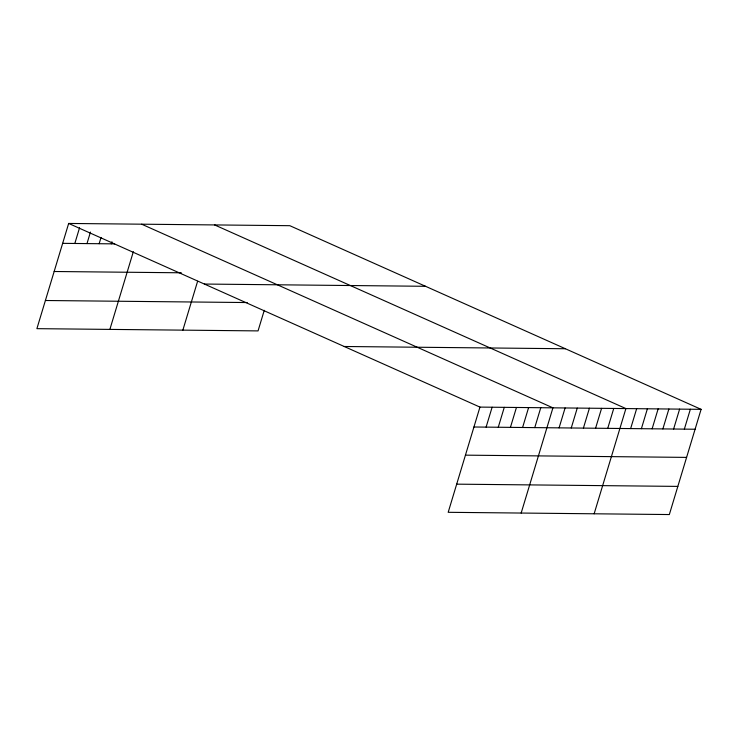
<?xml version="1.0" encoding="UTF-8"?>
<svg xmlns="http://www.w3.org/2000/svg" width="738" height="738" viewBox="0 0 738 738"><rect width="100%" height="100%" fill="white"/><g stroke="black" fill="none" stroke-linecap="round" stroke-linejoin="round"><path stroke-width="1.11" d="M701.1 409.341L479.949 407.099L448.187 512.31L669.338 514.552L701.1 409.341L289.813 225.69L68.662 223.448L36.9 328.659L258.051 330.901L264.259 310.329M74.824 243.475L79.566 227.756M86.983 243.595L90.46 232.073M99.15 243.715L101.041 237.433M111.309 243.844L111.945 241.75M109.879 329.397L133.347 251.667M182.858 330.144L197.609 281.27M486.102 427.118L492.117 407.219M498.27 427.247L504.275 407.339M510.428 427.367L516.443 407.468M522.596 427.486L528.602 407.588M534.755 427.616L540.769 407.717M521.166 513.048L552.928 407.837L141.641 224.186M559.081 427.865L565.096 407.957M571.249 427.985L577.254 408.086M583.407 428.105L589.422 408.206M595.575 428.234L601.581 408.335M607.734 428.354L613.748 408.455M594.145 513.786L625.907 408.575L214.62 224.933M630.639 428.584L636.654 408.686M641.387 428.695L647.392 408.797M652.124 428.806L658.13 408.907M662.872 428.916L668.877 409.018M673.61 429.027L679.615 409.129M684.347 429.138L690.362 409.23M62.656 243.346L114.63 243.872M54.16 271.501L181.317 272.792M204.389 284.047L425.54 286.298M45.396 300.504L247.212 302.552M344.231 346.491L565.373 348.742M473.944 426.998L695.095 429.239M465.447 455.152L686.589 457.394M456.684 484.156L677.835 486.397M68.662 223.448L479.949 407.099"/></g></svg>
